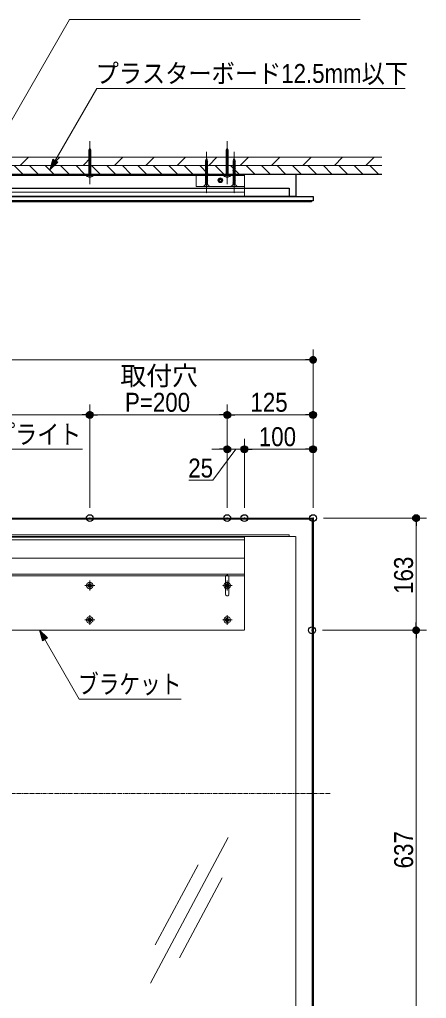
# Model space of a CAD drawing. Units: millimetres, scale not verified. Extents: x -4547 to 4547, y -2284 to 2284.
# Drawn here: x -2618 to -2026, y -1298 to 124 of the extents above; entities that cross this region are included whole.
import ezdxf
from ezdxf.enums import TextEntityAlignment as Align

# ---------------------------------------------------------------- set-up
doc = ezdxf.new("R2010")
doc.units = ezdxf.units.MM
doc.header["$LTSCALE"] = 20
doc.header["$PDMODE"] = 32
doc.header["$PDSIZE"] = 10
for name, pattern in [('USER1', [0.8, 0.5, -0.3]), ('USER2', [2.91, 1.76, -0.4, 0.35, -0.4]), ('USER3', [9.172222, 5.997222, -1.058333, 1.058333, -1.058333])]:
    doc.linetypes.add(name, pattern=pattern)
for name, color, linetype, lineweight in [('0-1_3一般', 7, 'Continuous', 15), ('0-2_2寸法-1', 7, 'Continuous', 15), ('0-3_0', 7, 'Continuous', 25), ('0-5_2寸法-2', 7, 'Continuous', 15), ('0-6_2寸法-3', 7, 'Continuous', 15)]:
    doc.layers.add(name, color=color, linetype=linetype, lineweight=lineweight)
doc.layers.add('0-4_Defpoints', color=7, linetype='Continuous')
doc.styles.add('ＭＳ Ｐゴシック', font='')
doc.styles.get('ＭＳ Ｐゴシック').set_extended_font_data('MS PGothic')

# ---------------------------------------------------------------- blocks, each defined once
blk = doc.blocks.new('グループ-8')
at = {"layer": '0-1_3一般', "linetype": 'USER1'}
blk.add_line((-36980, -12630), (-19000, -12630), dxfattribs=at)
blk.add_lwpolyline([(-36980, -12550), (-19000, -12550), (-19000, -13631.7), (-36980, -13631.7)], close=True, dxfattribs=at)
blk = doc.blocks.new('グループ-18')
at = {"layer": '0-1_3一般', "linetype": 'USER2'}
for p, q in [((-19356, -14960), (-19644, -14960)), ((-19500, -14816), (-19500, -15104))]:
    blk.add_line(p, q, dxfattribs=at)
at = {"layer": '0-1_3一般', "linetype": 'USER1'}
for p, q in [((-19560, -14974), (-19560, -14946)), ((-19514, -14946), (-19560, -14946)), ((-19560, -14974), (-19514, -14974)), ((-19486, -14900), (-19514, -14900)), ((-19514, -14946), (-19514, -14900)), ((-19514, -15020), (-19514, -14974)), ((-19486, -15020), (-19514, -15020)), ((-19486, -14946), (-19486, -14900)), ((-19440, -14946), (-19486, -14946)), ((-19486, -14974), (-19440, -14974)), ((-19486, -15020), (-19486, -14974)), ((-19440, -14974), (-19440, -14946))]:
    blk.add_line(p, q, dxfattribs=at)
for radius in [94, 50, 40]:
    blk.add_circle((-19500, -14960), radius, dxfattribs=at)
blk = doc.blocks.new('グループ-19')
at = {"layer": '0-1_3一般', "linetype": 'USER1'}
for p, q in [((-19486, -13900), (-19514, -13900)), ((-19514, -13946), (-19514, -13900)), ((-19486, -13946), (-19486, -13900)), ((-19560, -13974), (-19560, -13946)), ((-19514, -13946), (-19560, -13946)), ((-19560, -13974), (-19514, -13974)), ((-19514, -14020), (-19514, -13974)), ((-19486, -14020), (-19514, -14020)), ((-19440, -13946), (-19486, -13946)), ((-19486, -13974), (-19440, -13974)), ((-19486, -14020), (-19486, -13974)), ((-19440, -13974), (-19440, -13946))]:
    blk.add_line(p, q, dxfattribs=at)
at = {"layer": '0-1_3一般', "linetype": 'USER2'}
for p, q in [((-19500, -13816), (-19500, -14104)), ((-19356, -13960), (-19644, -13960))]:
    blk.add_line(p, q, dxfattribs=at)
at = {"layer": '0-1_3一般', "linetype": 'USER1'}
for radius in [94, 50, 40]:
    blk.add_circle((-19500, -13960), radius, dxfattribs=at)
blk = doc.blocks.new('グループ-20')
at = {"layer": '0-1_3一般', "linetype": 'USER2'}
for p, q in [((-23356, -14960), (-23644, -14960)), ((-23500, -14816), (-23500, -15104))]:
    blk.add_line(p, q, dxfattribs=at)
at = {"layer": '0-1_3一般', "linetype": 'USER1'}
for p, q in [((-23560, -14974), (-23560, -14946)), ((-23514, -14946), (-23560, -14946)), ((-23560, -14974), (-23514, -14974)), ((-23486, -14900), (-23514, -14900)), ((-23514, -14946), (-23514, -14900)), ((-23514, -15020), (-23514, -14974)), ((-23486, -15020), (-23514, -15020)), ((-23486, -14946), (-23486, -14900)), ((-23440, -14946), (-23486, -14946)), ((-23486, -14974), (-23440, -14974)), ((-23486, -15020), (-23486, -14974)), ((-23440, -14974), (-23440, -14946))]:
    blk.add_line(p, q, dxfattribs=at)
for radius in [94, 50, 40]:
    blk.add_circle((-23500, -14960), radius, dxfattribs=at)
blk = doc.blocks.new('グループ-21')
at = {"layer": '0-1_3一般', "linetype": 'USER1'}
for p, q in [((-23486, -13900), (-23514, -13900)), ((-23514, -13946), (-23514, -13900)), ((-23486, -13946), (-23486, -13900)), ((-23560, -13974), (-23560, -13946)), ((-23514, -13946), (-23560, -13946)), ((-23560, -13974), (-23514, -13974)), ((-23514, -14020), (-23514, -13974)), ((-23486, -14020), (-23514, -14020)), ((-23440, -13946), (-23486, -13946)), ((-23486, -13974), (-23440, -13974)), ((-23486, -14020), (-23486, -13974)), ((-23440, -13974), (-23440, -13946))]:
    blk.add_line(p, q, dxfattribs=at)
at = {"layer": '0-1_3一般', "linetype": 'USER2'}
for p, q in [((-23500, -13816), (-23500, -14104)), ((-23356, -13960), (-23644, -13960))]:
    blk.add_line(p, q, dxfattribs=at)
at = {"layer": '0-1_3一般', "linetype": 'USER1'}
for radius in [94, 50, 40]:
    blk.add_circle((-23500, -13960), radius, dxfattribs=at)
blk = doc.blocks.new('グループ-22')
at = {"layer": '0-1_3一般', "linetype": 'USER1'}
blk.add_line((-19000, -13676.6), (-36980, -13676.6), dxfattribs=at)
blk.add_lwpolyline([(-36980, -13160), (-19000, -13160), (-19000, -15260), (-36980, -15260)], close=True, dxfattribs=at)
blk = doc.blocks.new('グループ-23')
at = {"layer": '0-1_3一般', "linetype": 'USER1'}
for p, q in [((-19550, -14210), (-19550, -13710)), ((-19450, -13710), (-19450, -14210))]:
    blk.add_line(p, q, dxfattribs=at)
for centre, start, end in [((-19500, -13710), 90, 180), ((-19500, -13710), 0, 90), ((-19500, -14210), 180, 270), ((-19500, -14210), 270, 0)]:
    blk.add_arc(centre, 50, start, end, dxfattribs=at)
at = {"layer": '0-1_3一般'}
for name in ['グループ-22', 'グループ-21', 'グループ-19', 'グループ-20', 'グループ-18']:
    blk.add_blockref(name, (0, 0), dxfattribs=at)
blk = doc.blocks.new('グループ-25')
at = {"layer": '0-1_3一般', "linetype": 'USER3'}
blk.add_line((-16500, -20000), (-39480, -20000), dxfattribs=at)
at = {"layer": '0-1_3一般'}
for p, q in [((-19468.8, -21281.2), (-21732.3, -25518.6)), ((-20349.5, -22080.9), (-21591.7, -24406.4)), ((-19643.8, -22457.8), (-20886, -24783.3))]:
    blk.add_line(p, q, dxfattribs=at)
at = {"layer": '0-1_3一般', "lineweight": 30}
blk.add_lwpolyline([(-38980, -12000), (-17000, -12000), (-17000, -28000), (-38980, -28000)], close=True, dxfattribs=at)
at = {"layer": '0-1_3一般'}
blk.add_lwpolyline([(-38950, -12030), (-17030, -12030), (-17030, -27970), (-38950, -27970)], close=True, dxfattribs=at)
at = {"layer": '0-1_3一般', "linetype": 'USER1'}
blk.add_lwpolyline([(-38280, -12530), (-38280, -12490), (-17700, -12490), (-17700, -12530)], dxfattribs=at)
blk.add_lwpolyline([(-38480, -12530), (-17500, -12530), (-17500, -27470), (-38480, -27470)], close=True, dxfattribs=at)
at = {"layer": '0-1_3一般'}
for name in ['グループ-8', 'グループ-23']:
    blk.add_blockref(name, (0, 0), dxfattribs=at)
blk = doc.blocks.new('グループ-69')
at = {"layer": '0-1_3一般'}
for p, q in [((-40980, -1510), (-15000, -1510)), ((-40980, -1750), (-15000, -1750)), ((-25700, -1750), (-25450, -2000)), ((-25250, -1750), (-25000, -2000)), ((-24800, -1750), (-24550, -2000)), ((-24350, -1750), (-24100, -2000)), ((-23900, -1750), (-23650, -2000)), ((-23450, -1750), (-23200, -2000)), ((-23000, -1750), (-22750, -2000)), ((-22550, -1750), (-22300, -2000)), ((-22100, -1750), (-21850, -2000)), ((-21650, -1750), (-21400, -2000)), ((-21200, -1750), (-20950, -2000)), ((-20750, -1750), (-20500, -2000)), ((-20300, -1750), (-20050, -2000)), ((-19850, -1750), (-19600, -2000)), ((-19400, -1750), (-19150, -2000)), ((-18950, -1750), (-18700, -2000)), ((-18500, -1750), (-18250, -2000)), ((-18050, -1750), (-17800, -2000)), ((-17600, -1750), (-17350, -2000)), ((-17150, -1750), (-16900, -2000)), ((-16700, -1750), (-16450, -2000)), ((-16250, -1750), (-16000, -2000)), ((-15800, -1750), (-15550, -2000)), ((-15350, -1750), (-15100, -2000))]:
    blk.add_line(p, q, dxfattribs=at)
at = {"layer": '0-1_3一般', "lineweight": 5}
for p, q in [((-25524.4, -1750), (-25284.4, -1510)), ((-24610, -1750), (-24370, -1510)), ((-23695.6, -1750), (-23455.6, -1510)), ((-22781.2, -1750), (-22541.2, -1510)), ((-21866.8, -1750), (-21626.8, -1510)), ((-20952.4, -1750), (-20712.4, -1510)), ((-20038, -1750), (-19798, -1510)), ((-19123.6, -1750), (-18883.6, -1510)), ((-18209.2, -1750), (-17969.2, -1510)), ((-17294.8, -1750), (-17054.8, -1510)), ((-16380.4, -1750), (-16140.4, -1510)), ((-15466, -1750), (-15226, -1510))]:
    blk.add_line(p, q, dxfattribs=at)
at = {"layer": '0-1_3一般', "lineweight": 30}
blk.add_line((-40980, -2000), (-15000, -2000), dxfattribs=at)
blk = doc.blocks.new('グループ-74')
at = {"layer": '0-1_3一般', "lineweight": 30}
for points in [[(-38480, -2000), (-17500, -2000), (-17500, -2650), (-38480, -2650)], [(-38280, -2410), (-17700, -2410), (-17700, -2650), (-38280, -2650)], [(-38980, -2650), (-17000, -2650), (-17000, -2780), (-38980, -2780)]]:
    blk.add_lwpolyline(points, close=True, dxfattribs=at)
blk.add_lwpolyline([(-38950, -2780), (-38930, -2800), (-17050, -2800), (-17030, -2780)], dxfattribs=at)
blk = doc.blocks.new('グループ-75')
at = {"layer": '0-1_3一般', "linetype": 'USER1'}
blk.add_line((-36980, -2040), (-19000, -2040), dxfattribs=at)
blk.add_lwpolyline([(-36980, -2528.3), (-36980, -2000), (-19000, -2000), (-19000, -2528.3)], close=True, dxfattribs=at)
blk = doc.blocks.new('グループ-76')
at = {"layer": '0-1_3一般', "linetype": 'USER1'}
blk.add_lwpolyline([(-36980, -2000), (-19000, -2000), (-19000, -2650), (-36980, -2650)], close=True, dxfattribs=at)
at = {"layer": '0-1_3一般'}
blk.add_blockref('グループ-75', (0, 0), dxfattribs=at)
blk = doc.blocks.new('グループ-77')
at = {"layer": '0-1_3一般', "linetype": 'USER2'}
blk.add_line((-19300, -1350), (-19300, -2560), dxfattribs=at)
at = {"layer": '0-1_3一般', "linetype": 'USER1'}
for p, q in [((-19260, -1619.3), (-19340, -1646.6)), ((-19260, -1670.4), (-19340, -1697.7)), ((-19300, -1550), (-19330, -1602)), ((-19330, -2300), (-19330, -1602)), ((-19300, -1550), (-19270, -1602)), ((-19270, -2300), (-19270, -1602)), ((-19260, -1721.5), (-19340, -1748.8)), ((-19260, -1772.7), (-19340, -1799.9)), ((-19260, -1823.8), (-19340, -1851.1)), ((-19260, -1874.9), (-19340, -1902.2)), ((-19260, -1926), (-19340, -1953.3)), ((-19260, -1977.1), (-19340, -2004.4)), ((-19260, -2028.3), (-19340, -2055.5)), ((-19260, -2079.4), (-19340, -2106.7)), ((-19260, -2130.5), (-19340, -2157.8)), ((-19260, -2181.6), (-19340, -2208.9)), ((-19260, -2232.8), (-19340, -2260)), ((-19380, -2350), (-19330, -2300)), ((-19380, -2360), (-19380, -2350)), ((-19380, -2350), (-19220, -2350)), ((-19380, -2360), (-19220, -2360)), ((-19220, -2360), (-19220, -2350))]:
    blk.add_line(p, q, dxfattribs=at)
blk.add_lwpolyline([(-19220, -2350), (-19270, -2300), (-19330, -2300)], dxfattribs=at)
blk = doc.blocks.new('グループ-78')
at = {"layer": '0-1_3一般', "linetype": 'USER2'}
blk.add_line((-20100, -1350), (-20100, -2560), dxfattribs=at)
at = {"layer": '0-1_3一般', "linetype": 'USER1'}
for p, q in [((-20060, -1619.3), (-20140, -1646.6)), ((-20060, -1670.4), (-20140, -1697.7)), ((-20100, -1550), (-20130, -1602)), ((-20130, -2300), (-20130, -1602)), ((-20100, -1550), (-20070, -1602)), ((-20070, -2300), (-20070, -1602)), ((-20060, -1721.5), (-20140, -1748.8)), ((-20060, -1772.7), (-20140, -1799.9)), ((-20060, -1823.8), (-20140, -1851.1)), ((-20060, -1874.9), (-20140, -1902.2)), ((-20060, -1926), (-20140, -1953.3)), ((-20060, -1977.1), (-20140, -2004.4)), ((-20060, -2028.3), (-20140, -2055.5)), ((-20060, -2079.4), (-20140, -2106.7)), ((-20060, -2130.5), (-20140, -2157.8)), ((-20060, -2181.6), (-20140, -2208.9)), ((-20060, -2232.8), (-20140, -2260)), ((-20180, -2350), (-20130, -2300)), ((-20180, -2360), (-20180, -2350)), ((-20180, -2350), (-20020, -2350)), ((-20180, -2360), (-20020, -2360)), ((-20020, -2360), (-20020, -2350))]:
    blk.add_line(p, q, dxfattribs=at)
blk.add_lwpolyline([(-20020, -2350), (-20070, -2300), (-20130, -2300)], dxfattribs=at)
blk = doc.blocks.new('グループ-79')
at = {"layer": '0-1_3一般'}
for p, q in [((-19760, -2194), (-19760, -2166)), ((-19714, -2166), (-19760, -2166)), ((-19686, -2120), (-19714, -2120)), ((-19686, -2240), (-19714, -2240)), ((-19640, -2166), (-19686, -2166)), ((-19640, -2194), (-19640, -2166))]:
    blk.add_line(p, q, dxfattribs=at)
at = {"layer": '0-1_3一般', "linetype": 'USER2'}
for p, q in [((-19760, -2194), (-19714, -2194)), ((-19714, -2166), (-19714, -2120)), ((-19714, -2240), (-19714, -2194)), ((-19686, -2166), (-19686, -2120)), ((-19686, -2194), (-19640, -2194)), ((-19686, -2240), (-19686, -2194))]:
    blk.add_line(p, q, dxfattribs=at)
at = {"layer": '0-1_3一般'}
for radius in [70, 40]:
    blk.add_circle((-19700, -2180), radius, dxfattribs=at)
blk = doc.blocks.new('グループ-80')
at = {"layer": '0-1_3一般', "linetype": 'USER1'}
blk.add_lwpolyline([(-19000, -2360), (-20400, -2360), (-20400, -2000), (-19000, -2000)], close=True, dxfattribs=at)
at = {"layer": '0-1_3一般'}
for name in ['グループ-78', 'グループ-77', 'グループ-79']:
    blk.add_blockref(name, (0, 0), dxfattribs=at)
blk = doc.blocks.new('グループ-83')
at = {"layer": '0-1_3一般', "linetype": 'USER2'}
blk.add_line((-19500, -1040), (-19500, -2290), dxfattribs=at)
at = {"layer": '0-1_3一般'}
for p, q in [((-19460, -1309.3), (-19540, -1336.6)), ((-19460, -1360.4), (-19540, -1387.7)), ((-19460, -1411.5), (-19540, -1438.8)), ((-19500, -1240), (-19530, -1292)), ((-19530, -2040), (-19530, -1292)), ((-19500, -1240), (-19470, -1292)), ((-19470, -2040), (-19470, -1292)), ((-19460, -1462.7), (-19540, -1489.9)), ((-19460, -1513.8), (-19540, -1541.1)), ((-19460, -1564.9), (-19540, -1592.2)), ((-19460, -1616), (-19540, -1643.3)), ((-19460, -1667.1), (-19540, -1694.4)), ((-19460, -1718.3), (-19540, -1745.5)), ((-19460, -1769.4), (-19540, -1796.7)), ((-19460, -1820.5), (-19540, -1847.8)), ((-19460, -1871.6), (-19540, -1898.9)), ((-19460, -1922.8), (-19540, -1950)), ((-19460, -1973.9), (-19540, -2001.2)), ((-19594, -2040), (-19406, -2040)), ((-19594, -2050), (-19594, -2040)), ((-19594, -2050), (-19406, -2050)), ((-19406, -2050), (-19406, -2040))]:
    blk.add_line(p, q, dxfattribs=at)
blk.add_arc((-19500, -1959.6), 130.4, 223.8974, 316.1026, dxfattribs=at)
blk = doc.blocks.new('グループ-84')
at = {"layer": '0-1_3一般', "linetype": 'USER2'}
blk.add_line((-23500, -1040), (-23500, -2290), dxfattribs=at)
at = {"layer": '0-1_3一般'}
for p, q in [((-23460, -1309.3), (-23540, -1336.6)), ((-23460, -1360.4), (-23540, -1387.7)), ((-23460, -1411.5), (-23540, -1438.8)), ((-23500, -1240), (-23530, -1292)), ((-23530, -2040), (-23530, -1292)), ((-23500, -1240), (-23470, -1292)), ((-23470, -2040), (-23470, -1292)), ((-23460, -1462.7), (-23540, -1489.9)), ((-23460, -1513.8), (-23540, -1541.1)), ((-23460, -1564.9), (-23540, -1592.2)), ((-23460, -1616), (-23540, -1643.3)), ((-23460, -1667.1), (-23540, -1694.4)), ((-23460, -1718.3), (-23540, -1745.5)), ((-23460, -1769.4), (-23540, -1796.7)), ((-23460, -1820.5), (-23540, -1847.8)), ((-23460, -1871.6), (-23540, -1898.9)), ((-23460, -1922.8), (-23540, -1950)), ((-23460, -1973.9), (-23540, -2001.2)), ((-23594, -2040), (-23406, -2040)), ((-23594, -2050), (-23594, -2040)), ((-23594, -2050), (-23406, -2050)), ((-23406, -2050), (-23406, -2040))]:
    blk.add_line(p, q, dxfattribs=at)
blk.add_arc((-23500, -1959.6), 130.4, 223.8974, 316.1026, dxfattribs=at)
blk = doc.blocks.new('グループ-85')
at = {"layer": '0-1_3一般'}
for name in ['グループ-84', 'グループ-83']:
    blk.add_blockref(name, (0, 0), dxfattribs=at)
blk = doc.blocks.new('グループ-86')
at = {"layer": '0-1_3一般'}
for name in ['グループ-85', 'グループ-80', 'グループ-69', 'グループ-74', 'グループ-76']:
    blk.add_blockref(name, (0, 0), dxfattribs=at)
blk = doc.blocks.new('_Dot')
at = {"layer": '0-3_0'}
blk.add_line((-10, 0), (-20, 0), dxfattribs=at)
for points in [[(0, 0), (-10, 0), (-9.92, 1.25)], [(0, 0), (-9.92, -1.25), (-10, 0)], [(0, 0), (-9.92, 1.25), (-9.69, 2.49)], [(0, 0), (-9.69, -2.49), (-9.92, -1.25)], [(0, 0), (-9.69, 2.49), (-9.3, 3.68)], [(0, 0), (-9.3, -3.68), (-9.69, -2.49)], [(0, 0), (-9.3, 3.68), (-8.76, 4.82)], [(0, 0), (-8.76, -4.82), (-9.3, -3.68)], [(0, 0), (-8.76, 4.82), (-8.09, 5.88)], [(0, 0), (-8.09, -5.88), (-8.76, -4.82)], [(0, 0), (-8.09, 5.88), (-7.29, 6.85)], [(0, 0), (-7.29, -6.85), (-8.09, -5.88)], [(0, 0), (-7.29, 6.85), (-6.37, 7.71)], [(0, 0), (-6.37, -7.71), (-7.29, -6.85)], [(0, 0), (-6.37, 7.71), (-5.36, 8.44)], [(0, 0), (-5.36, -8.44), (-6.37, -7.71)], [(0, 0), (-5.36, 8.44), (-4.26, 9.05)], [(0, 0), (-4.26, -9.05), (-5.36, -8.44)], [(0, 0), (-4.26, 9.05), (-3.09, 9.51)], [(0, 0), (-3.09, -9.51), (-4.26, -9.05)], [(0, 0), (-3.09, 9.51), (-1.87, 9.82)], [(0, 0), (-1.87, -9.82), (-3.09, -9.51)], [(0, 0), (-1.87, 9.82), (-0.63, 9.98)], [(0, 0), (-0.63, -9.98), (-1.87, -9.82)], [(0, 0), (-0.63, 9.98), (0.63, 9.98)], [(0, 0), (0.63, -9.98), (-0.63, -9.98)], [(0, 0), (0.63, 9.98), (1.87, 9.82)], [(0, 0), (1.87, 9.82), (3.09, 9.51)], [(0, 0), (3.09, 9.51), (4.26, 9.05)], [(0, 0), (4.26, 9.05), (5.36, 8.44)], [(0, 0), (5.36, 8.44), (6.37, 7.71)], [(0, 0), (6.37, 7.71), (7.29, 6.85)], [(0, 0), (7.29, 6.85), (8.09, 5.88)], [(0, 0), (8.09, 5.88), (8.76, 4.82)], [(0, 0), (8.76, 4.82), (9.3, 3.68)], [(0, 0), (9.3, 3.68), (9.69, 2.49)], [(0, 0), (9.69, 2.49), (9.92, 1.25)], [(0, 0), (9.92, 1.25), (10, 0)], [(0, 0), (1.87, -9.82), (0.63, -9.98)], [(0, 0), (3.09, -9.51), (1.87, -9.82)], [(0, 0), (4.26, -9.05), (3.09, -9.51)], [(0, 0), (5.36, -8.44), (4.26, -9.05)], [(0, 0), (6.37, -7.71), (5.36, -8.44)], [(0, 0), (7.29, -6.85), (6.37, -7.71)], [(0, 0), (8.09, -5.88), (7.29, -6.85)], [(0, 0), (8.76, -4.82), (8.09, -5.88)], [(0, 0), (9.3, -3.68), (8.76, -4.82)], [(0, 0), (9.69, -2.49), (9.3, -3.68)], [(0, 0), (9.92, -1.25), (9.69, -2.49)], [(0, 0), (10, 0), (9.92, -1.25)]]:
    blk.add_solid(points, dxfattribs=at)

msp = doc.modelspace()

# ---------------------------------------------------------------- linework, layer by layer
at = {"layer": '0-2_2寸法-1'}
for p, q in [((-2190.63, -435), (-2190.63, -355)), ((-2201.88, -370), (-3278.37, -370)), ((-2515.63, -585), (-2515.63, -435)), ((-2515.63, -585), (-2515.63, -435)), ((-2315.63, -485), (-2315.63, -435)), ((-2315.63, -485), (-2315.63, -435)), ((-2190.63, -585), (-2190.63, -435)), ((-2953.37, -450), (-2526.88, -450)), ((-2326.88, -450), (-2504.37, -450)), ((-2201.88, -450), (-2304.37, -450)), ((-2290.63, -585), (-2290.63, -485)), ((-2190.63, -585), (-2190.63, -485)), ((-2279.37, -500), (-2201.88, -500)), ((-2175.63, -600), (-2025.63, -600)), ((-2040.63, -751.74), (-2040.63, -611.26)), ((-2177.13, -763), (-2025.63, -763)), ((-2177.13, -763), (-2025.63, -763)), ((-2040.63, -774.26), (-2040.63, -1388.74))]:
    msp.add_line(p, q, dxfattribs=at)
at = {"layer": '0-4_Defpoints'}
for p in [(-2515.63, -450), (-2315.63, -450), (-2190.63, -450), (-2315.63, -500), (-2290.63, -500), (-2190.63, -500), (-2515.63, -600), (-2315.63, -600), (-2290.63, -600), (-2190.63, -600), (-2190.63, -600), (-2040.63, -600), (-2192.13, -763)]:
    msp.add_point(p, dxfattribs=at)
at = {"layer": '0-5_2寸法-2'}
for p, q in [((-2315.63, -585), (-2315.63, -485)), ((-2290.63, -585), (-2290.63, -485)), ((-2326.88, -500), (-2338.14, -500)), ((-2315.63, -500), (-2290.63, -500)), ((-2279.37, -500), (-2268.11, -500))]:
    msp.add_line(p, q, dxfattribs=at)
msp.add_lwpolyline([(-2371.48, -545), (-2336.32, -545), (-2303.13, -500)], dxfattribs=at)
at = {"layer": '0-6_2寸法-3'}
for points in [[(-2122.13, 124.5), (-2544.93, 124.5), (-2663.86, -81.5)], [(-2056.61, 24.5), (-2505.3, 24.5), (-2573.57, -93.75)], [(-2526.13, -500), (-2776.74, -500), (-2848.63, -624.5)], [(-2382.58, -863), (-2530.89, -863), (-2588.63, -763)]]:
    msp.add_lwpolyline(points, dxfattribs=at)
at = {"layer": '0-6_2寸法-3', "lineweight": 5}
for points in [[(-2562.23, -82.8), (-2573.57, -93.75), (-2569.23, -78.59)], [(-2584.28, -778.16), (-2588.63, -763), (-2577.28, -773.95)]]:
    msp.add_lwpolyline(points, close=True, dxfattribs=at)
at = {"layer": '0-6_2寸法-3'}
for points in [[(-2562.23, -82.8), (-2569.23, -78.59), (-2573.57, -93.75)], [(-2584.28, -778.16), (-2577.28, -773.95), (-2588.63, -763)]]:
    msp.add_solid(points, dxfattribs=at)

# ---------------------------------------------------------------- block references
at = {"layer": '0-1_3一般', "xscale": 0.05, "yscale": 0.05}
for name in ['グループ-86', 'グループ-25']:
    msp.add_blockref(name, (-1340.63, 0), dxfattribs=at)
at = {"layer": '0-2_2寸法-1', "xscale": 0.5627563, "yscale": 0.5627563}
for p in [(-2190.63, -370), (-2515.63, -450), (-2315.63, -450), (-2190.63, -450), (-2190.63, -500)]:
    msp.add_blockref('_Dot', p, dxfattribs=at)
for p, rotation in [((-2515.63, -450), 180), ((-2315.63, -450), 180), ((-2290.63, -500), 180), ((-2040.63, -600), 90), ((-2040.63, -763), 270), ((-2040.63, -763), 90)]:
    msp.add_blockref('_Dot', p, dxfattribs=dict(at, rotation=rotation))
at = {"layer": '0-5_2寸法-2', "xscale": 0.5627563, "yscale": 0.5627563}
msp.add_blockref('_Dot', (-2315.63, -500), dxfattribs=at)
at = {"layer": '0-5_2寸法-2', "xscale": 0.5627563, "yscale": 0.5627563, "rotation": 180}
msp.add_blockref('_Dot', (-2290.63, -500), dxfattribs=at)

# ---------------------------------------------------------------- texts
at = {"layer": '0-2_2寸法-1', "style": 'ＭＳ Ｐゴシック', "width": 0.9}
for s, p in [('P=200', (-2464.4, -453.72)), ('125', (-2281.79, -453.72)), ('100', (-2269.58, -503.72))]:
    msp.add_text(s, height=27.57, dxfattribs=at).set_placement(p, align=Align.BOTTOM_LEFT)
for s, p in [('163', (-2036.91, -710.17)), ('637', (-2036.83, -1109.03))]:
    msp.add_text(s, height=27.57, rotation=90, dxfattribs=at).set_placement(p, align=Align.BOTTOM_LEFT)
at = {"layer": '0-5_2寸法-2', "style": 'ＭＳ Ｐゴシック', "width": 0.9}
msp.add_text('25', height=27.57, dxfattribs=at).set_placement((-2372.34, -549.29), align=Align.BOTTOM_LEFT)
at = {"layer": '0-6_2寸法-3', "style": 'ＭＳ Ｐゴシック'}
for s, height, width, p in [('プラスターボード12.5mm以下', 27.51, 0.9, (-2507.18, 24.23)), ('LEDテープライト', 27.57, 0.85, (-2779.64, -500.27)), ('ブラケット', 27.57, 0.8, (-2532.77, -863.27))]:
    msp.add_text(s, height=height, dxfattribs=dict(at, width=width)).set_placement(p, align=Align.BOTTOM_LEFT)
msp.add_text('取付穴', height=27.57, dxfattribs=at).set_placement((-2471.1, -415.12), align=Align.BOTTOM_LEFT)

doc.saveas('drawing.dxf')
